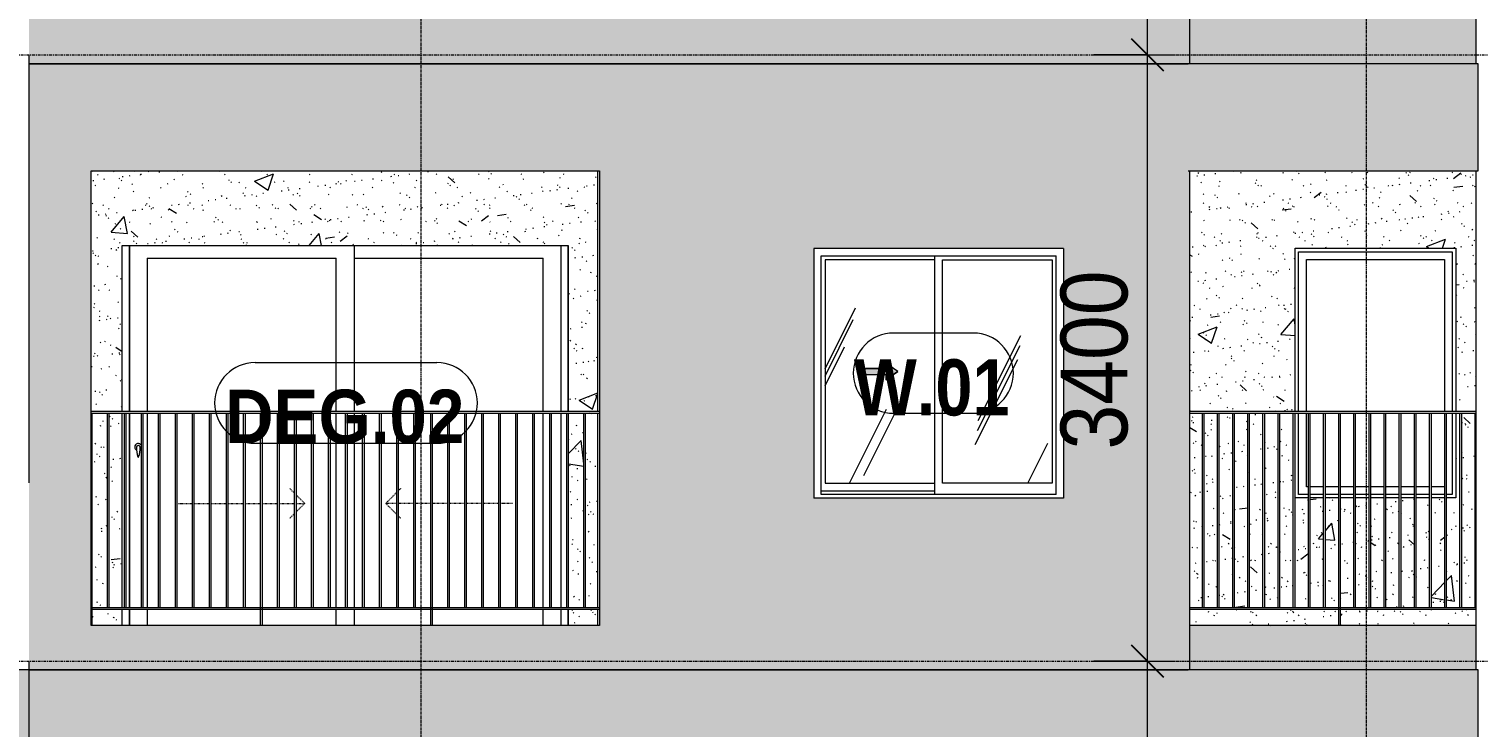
# Model space of a CAD drawing. Header units: millimetres. Extents: x 9199 to 175431, y -4466 to 35300.
# Drawn here: x 37037 to 45162, y 15430 to 19345 of the extents above; entities that cross this region are included whole.
import ezdxf

# ---------------------------------------------------------------- set-up
doc = ezdxf.new("R2010")
doc.units = ezdxf.units.MM
for name, pattern in [('1 NÉT CALL OUT', [6, 3, -3]), ('Centre', [31.75, 6.35, -4.7625, 15.875, -4.7625]), ('Dash', [6, 3, -3]), ('Grid Line', [22.225, 12.7, -3.175, 3.175, -3.175])]:
    doc.linetypes.add(name, pattern=pattern)
for name, color, linetype, lineweight in [('0-1', 7, 'Continuous', 5), ('A-ANNO-DIMS', 211, 'Continuous', 9), ('A-ANNO-DIMS-150', 211, 'Continuous', 9), ('A-DETL-GENF', 92, 'Continuous', 9), ('A-DETL-GENF-1', 92, '1 NÉT CALL OUT', 9), ('A-DOOR', 31, 'Continuous', 9), ('A-DOOR-FRAM', 31, 'Continuous', 9), ('A-DOOR-HDLN', 31, 'Dash', 18), ('A-DOOR-IDEN', 31, 'Continuous', 9), ('A-FLOR-HRAL', 11, 'Continuous', 9), ('A-FLOR-HRAL-1', 253, 'Continuous', 9), ('A-FLOR-LEVL-2', 51, 'Centre', 9), ('A-GLAZ', 151, 'Continuous', 9), ('A-GLAZ-1', 253, 'Continuous', 9), ('A-GLAZ-2', 7, 'Continuous', 9), ('A-GLAZ-3', 7, '1 NÉT CALL OUT', 9), ('A-GLAZ-IDEN', 152, 'Continuous', 9), ('A-WALL', 113, 'Continuous', 9), ('A-WALL-PATT', 111, 'Continuous', 9), ('A-WALL-PATT-1', 9, 'Continuous', 9), ('A-WALL-PATT-2', 111, 'Continuous', 5), ('I-WALL', 2, 'Continuous', 9), ('I-WALL-1', 7, 'Continuous', 9), ('S-GRID-1', 1, 'Grid Line', 9)]:
    doc.layers.add(name, color=color, linetype=linetype, lineweight=lineweight)
doc.styles.add('Arial_B_1', font='arialbd.ttf', dxfattribs={"width": 0.85, "height": 315})
doc.styles.add('Arial_B_2', font='arialbd.ttf', dxfattribs={"width": 0.9, "height": 300})
doc.styles.add('UTM Avo', font='', dxfattribs={"width": 0.9, "height": 375})
doc.styles.get('UTM Avo').set_extended_font_data('UTM Avo')
doc.dimstyles.new('1_Dim_chi_tiet_2_5', dxfattribs={"dimscale": 304.8, "dimtxt": 374.737856, "dimasz": 0.590551, "dimexe": 0.492126, "dimexo": 0.0625, "dimgap": 0.049213, "dimtad": 1, "dimdec": 0, "dimrnd": 5, "dimzin": 0, "dimdsep": 46, "dimtxsty": 'UTM Avo', "dimblk1": 'OBLIQUE', "dimblk2": 'OBLIQUE', "dimsah": 1, "dimcen": 0.09, "dimdle": 0.492126, "dimazin": 0, "dimtfac": 1, "dimtdec": 4, "dimtix": 1, "dimtmove": 0, "dimatfit": 3, "dimfxl": 0.984252, "dimfxlon": 1, "dimtvp": 1, "dimtolj": 1, "dimtzin": 0, "dimarcsym": 2})
pattern_1 = [(50, (51388.9, 1200), (1093.104, -95.634), [114.3, -1257.3]), (355, (51388.9, 1200), (-211.46, 1146.34), [91.44, -1005.84]), (100.451, (51480, 1192), (881.656, 1050.7), [97.14, -1068.54]), (46.184, (51389, 1504.8), (1626.475, -252.26), [171.45, -1885.95]), (96.636, (51524.5, 1483.8), (1424.42, 1484.57), [145.71, -1602.81]), (351.184, (51389, 1504.8), (1424.43, 1484.55), [137.16, -1508.76]), (21, (51541.3, 1428.6), (909.686, -613.59), [114.3, -1257.3]), (326, (51541.3, 1428.6), (370.81, 1105.13), [91.44, -1005.84]), (71.451, (51617.1, 1377.5), (1280.503, 491.53), [97.14, -1068.54]), (37.5, (51388.93, 1200), (18.531, 507.33), [50.292, -943.356, 50.292, -970.788, -1009.65]), (37.5, (51388.93, 1200), (18.531, 507.33), [-2014.728, 50.292, -959.358]), (7.5, (51388.93, 1200), (400.918, 601.084), [50.292, -531.876, 50.292, -920.496, -384.81]), (7.5, (51388.93, 1200), (400.918, 601.084), [-1552.956, 50.292, -334.518]), (327.5, (51049.1, 1200), (813.545, -34.374), [50.292, -330.708, 50.292, -1138.428, -1577.34]), (327.5, (51049.1, 1200), (813.545, -34.374), [-1569.72, 50.292, -1527.048]), (317.5, (50896.7, 1200), (888.775, 152.56), [50.292, -445.008, 50.292, -739.14, -1120.14]), (317.5, (50896.7, 1200), (888.775, 152.56), [-1284.73, 50.29, -1069.85])]
pattern_2 = [(37.5, (51388.93, 1200), (-4.79953, 146.8239), [5.029, -110.795, 5.029, -124.511, -123.825]), (37.5, (51388.93, 1200), (-4.79953, 146.8239), [-245.364, 5.029, -118.796]), (7.5, (51388.93, 1200), (134.8574, 215.0472), [5.029, -57.455, 5.029, -99.365, -40.005]), (7.5, (51388.93, 1200), (134.8574, 215.0472), [-166.878, 5.029, -34.976]), (327.5, (51295.21, 1200), (237.29776, 0.4316), [5.029, -33.071, 5.029, -132.131, -179.07]), (327.5, (51295.21, 1200), (237.29776, 0.4316), [-175.26, 5.029, -174.041]), (317.5, (51295.2, 1200), (229.067, 66.8792), [5.029, -14.021, 5.029, -84.887, -102.87]), (317.5, (51295.2, 1200), (229.067, 66.8792), [-108.966, 5.029, -97.841])]
pattern_3 = [(63.435, (53179.2, 1304.34), (-0.001, 1524), [532.46, -2875.3]), (63.435, (51655.2, 1304.34), (-0.001, 1524), [532.46, -2875.3]), (63.435, (53908.74, 1598.8), (-0.001, 1524), [532.46, -2875.3]), (63.435, (52384.74, 1598.8), (-0.001, 1524), [532.46, -2875.3]), (63.435, (53798.3, 1494.84), (-0.001, 1524), [532.46, -2875.3]), (63.435, (52274.3, 1494.84), (-0.001, 1524), [532.46, -2875.3]), (63.435, (53685.8, 2090.1), (-0.001, 1524), [258.8, -3148.965]), (63.435, (52161.8, 2090.1), (-0.001, 1524), [258.8, -3148.97]), (63.435, (53612.15, 1997.95), (-0.001, 1524), [532.46, -2875.3]), (63.435, (52088.15, 1997.95), (-0.001, 1524), [532.46, -2875.3]), (63.435, (53625.14, 2064.1), (-0.001, 1524), [532.46, -2875.3]), (63.435, (52101.14, 2064.1), (-0.001, 1524), [532.46, -2875.3]), (63.435, (53010.3, 1773.94), (-0.001, 1524), [532.46, -2875.3]), (63.435, (51486.3, 1773.94), (-0.001, 1524), [532.46, -2875.3]), (63.435, (53023.3, 1851.9), (-0.001, 1524), [532.46, -2875.3]), (63.435, (51499.3, 1851.9), (-0.001, 1524), [532.46, -2875.3]), (63.435, (53026.8, 1908.1), (-0.001, 1524), [532.46, -2875.3]), (63.435, (51502.8, 1908.1), (-0.001, 1524), [532.46, -2875.3])]

# ---------------------------------------------------------------- blocks, each defined once
blk = doc.blocks.new('M_Fixed - 900 x 1400-901191-TKCS_MẶT ĐỨNG HƯỚNG ĐÔNG')
at = {"layer": 'A-GLAZ-2'}
for p, q in [((52355.9, 7896), (53217.9, 7896)), ((52355.9, 7000), (52355.9, 7896)), ((53217.9, 7896), (53217.9, 7000)), ((52399.9, 7852), (53173.9, 7852)), ((52399.9, 7000), (52399.9, 7852)), ((53173.9, 7852), (53173.9, 7000)), ((52355.9, 6534), (52355.9, 6990)), ((52399.9, 6578), (52399.9, 6990)), ((53173.9, 6990), (53173.9, 6578)), ((53217.9, 6990), (53217.9, 6534)), ((52411, 6534), (52355.9, 6534)), ((52411, 6578), (52399.9, 6578)), ((52496, 6578), (52421, 6578)), ((52496, 6534), (52421, 6534)), ((52580.9, 6578), (52506, 6578)), ((52580.9, 6534), (52506, 6534)), ((52665.8, 6578), (52590.9, 6578)), ((52665.8, 6534), (52590.9, 6534)), ((52750.8, 6578), (52675.8, 6578)), ((52750.8, 6534), (52675.8, 6534)), ((52835.7, 6578), (52760.8, 6578)), ((52835.7, 6534), (52760.8, 6534)), ((52920.7, 6578), (52845.7, 6578)), ((52920.7, 6534), (52845.7, 6534)), ((53005.6, 6578), (52930.7, 6578)), ((53005.6, 6534), (52930.7, 6534)), ((53090.5, 6578), (53015.6, 6578)), ((53090.5, 6534), (53015.6, 6534)), ((53173.9, 6578), (53100.5, 6578)), ((53175.5, 6534), (53100.5, 6534)), ((53217.9, 6534), (53185.5, 6534))]:
    blk.add_line(p, q, dxfattribs=at)
blk = doc.blocks.new('Railing - 10mm-901206-TKCS_MẶT ĐỨNG HƯỚNG ĐÔNG')
at = {"layer": 'A-FLOR-HRAL-1'}
for p, q in [((51816.4, 5900), (51816.4, 6990)), ((51826.4, 5900), (51826.4, 6990))]:
    blk.add_line(p, q, dxfattribs=at)
blk = doc.blocks.new('Railing - 50 x 10mm-901224-TKCS_MẶT ĐỨNG HƯỚNG ĐÔNG')
at = {"layer": 'A-FLOR-HRAL-1'}
for p, q in [((52580.9, 6990), (52590.9, 6990)), ((52580.9, 5800), (52580.9, 6990)), ((52590.9, 5800), (52590.9, 6990))]:
    blk.add_line(p, q, dxfattribs=at)
blk = doc.blocks.new('Railing - 10mm-V14-TKCS_MẶT ĐỨNG HƯỚNG ĐÔNG')
at = {"layer": 'A-FLOR-HRAL-1'}
blk.add_line((45145.352937, 5900), (45145.352937, 6990), dxfattribs=at)
blk = doc.blocks.new('Railing - Railing-V30-TKCS_MẶT ĐỨNG HƯỚNG ĐÔNG')
at = {"layer": 'A-FLOR-HRAL-1'}
for p, q in [((43546.9, 12700), (45151.9, 12700)), ((45151.9, 12690), (43546.9, 12690))]:
    blk.add_line(p, q, dxfattribs=at)
for name, p in [('Railing - 10mm-901206-TKCS_MẶT ĐỨNG HƯỚNG ĐÔNG', (-8200, 6800)), ('Railing - 10mm-901206-TKCS_MẶT ĐỨNG HƯỚNG ĐÔNG', (-8115.1, 6800)), ('Railing - 10mm-901206-TKCS_MẶT ĐỨNG HƯỚNG ĐÔNG', (-8030.1, 6800)), ('Railing - 10mm-901206-TKCS_MẶT ĐỨNG HƯỚNG ĐÔNG', (-7945.2, 6800)), ('Railing - 10mm-901206-TKCS_MẶT ĐỨNG HƯỚNG ĐÔNG', (-7860.2, 6800)), ('Railing - 10mm-901206-TKCS_MẶT ĐỨNG HƯỚNG ĐÔNG', (-7775.3, 6800)), ('Railing - 10mm-901206-TKCS_MẶT ĐỨNG HƯỚNG ĐÔNG', (-7690.4, 6800)), ('Railing - 10mm-901206-TKCS_MẶT ĐỨNG HƯỚNG ĐÔNG', (-7605.4, 6800)), ('Railing - 10mm-901206-TKCS_MẶT ĐỨNG HƯỚNG ĐÔNG', (-7520.5, 6800)), ('Railing - 50 x 10mm-901224-TKCS_MẶT ĐỨNG HƯỚNG ĐÔNG', (-8200, 6800)), ('Railing - 10mm-901206-TKCS_MẶT ĐỨNG HƯỚNG ĐÔNG', (-7350.6, 6800)), ('Railing - 10mm-901206-TKCS_MẶT ĐỨNG HƯỚNG ĐÔNG', (-7265.7, 6800)), ('Railing - 10mm-901206-TKCS_MẶT ĐỨNG HƯỚNG ĐÔNG', (-7180.7, 6800)), ('Railing - 10mm-901206-TKCS_MẶT ĐỨNG HƯỚNG ĐÔNG', (-7095.8, 6800)), ('Railing - 10mm-901206-TKCS_MẶT ĐỨNG HƯỚNG ĐÔNG', (-7010.8, 6800)), ('Railing - 10mm-901206-TKCS_MẶT ĐỨNG HƯỚNG ĐÔNG', (-6925.9, 6800)), ('Railing - 10mm-901206-TKCS_MẶT ĐỨNG HƯỚNG ĐÔNG', (-6841, 6800)), ('Railing - 10mm-901206-TKCS_MẶT ĐỨNG HƯỚNG ĐÔNG', (-6756, 6800)), ('Railing - 10mm-V14-TKCS_MẶT ĐỨNG HƯỚNG ĐÔNG', (0, 6800))]:
    blk.add_blockref(name, p)
blk = doc.blocks.new('Top Rail Type - Top Rail_Internal_-884533-TKCS_MẶT ĐỨNG HƯỚNG ĐÔNG')
at = {"layer": 'A-FLOR-HRAL-1'}
for p, q in [((45151.9, 7000), (43546.9, 7000)), ((43546.9, 6990), (45151.9, 6990))]:
    blk.add_line(p, q, dxfattribs=at)
blk = doc.blocks.new('NCV_TKTC_TANG 5_rvt-1-TKCS_MẶT ĐỨNG HƯỚNG ĐÔNG')
at = {"layer": 'A-WALL-PATT-1'}
h = blk.add_hatch(dxfattribs=at)
h.set_pattern_fill('FP_2', color=256, style=0, pattern_type=2)
h.set_pattern_definition(pattern_1)
h.paths.add_polyline_path([(37391.9, 16000), (37560.7, 16000), (37560.7, 16090), (37391.9, 16090)])
h.paths.add_polyline_path([(40216, 16000), (40226.9, 16000), (40226.9, 16090), (40060.7, 16090), (40060.7, 16000)])
h.paths.add_polyline_path([(40226.9, 16100), (40226.9, 17190), (40158.3, 17190), (40158.3, 16100), (40208.7, 16100)])
h.paths.add_polyline_path([(37560.7, 16100), (37560.7, 17190), (37487.3, 17190), (37487.3, 16100)])
h.paths.add_polyline_path([(40148.3, 16100), (40148.3, 17190), (40062.9, 17190), (40062.9, 16100)])
h.paths.add_polyline_path([(37391.9, 16100), (37477.3, 16100), (37477.3, 17190), (37391.9, 17190), (37391.9, 16803.4)])
h.paths.add_polyline_path([(40128.5, 17200), (40226.9, 17200), (40226.9, 18550), (37386.9, 18550), (37386.9, 17200), (37560.7, 17200), (37560.7, 18130), (40060.7, 18130), (40060.7, 17200)])
h = blk.add_hatch(dxfattribs=at)
h.set_pattern_fill('FP_3', color=256, style=0, pattern_type=2)
h.set_pattern_definition(pattern_2)
h.paths.add_polyline_path([(37391.9, 16000), (37560.7, 16000), (37560.7, 16090), (37391.9, 16090)])
h.paths.add_polyline_path([(40216, 16000), (40226.9, 16000), (40226.9, 16090), (40060.7, 16090), (40060.7, 16000)])
h.paths.add_polyline_path([(40226.9, 16100), (40226.9, 17190), (40158.3, 17190), (40158.3, 16100), (40208.7, 16100)])
h.paths.add_polyline_path([(37560.7, 16100), (37560.7, 17190), (37487.3, 17190), (37487.3, 16100)])
h.paths.add_polyline_path([(40148.3, 16100), (40148.3, 17190), (40062.9, 17190), (40062.9, 16100)])
h.paths.add_polyline_path([(37391.9, 16100), (37477.3, 16100), (37477.3, 17190), (37391.9, 17190), (37391.9, 16803.4)])
h.paths.add_polyline_path([(40128.5, 17200), (40226.9, 17200), (40226.9, 18550), (37386.9, 18550), (37386.9, 17200), (37560.7, 17200), (37560.7, 18130), (40060.7, 18130), (40060.7, 17200)])
h = blk.add_hatch(dxfattribs=at)
h.set_pattern_fill('FP_2', color=256, style=0, pattern_type=2)
h.set_pattern_definition(pattern_1)
h.paths.add_polyline_path([(44780.7, 16000), (45151.9, 16000), (45151.9, 16090), (44390.9, 16090), (44390.9, 16000)])
h.paths.add_polyline_path([(43546.9, 16000), (44380.9, 16000), (44380.9, 16090), (43546.9, 16090)])
h.paths.add_polyline_path([(43956.2, 16100), (43956.2, 17190), (43881.3, 17190), (43881.3, 16100)])
h.paths.add_polyline_path([(43966.2, 16100), (44041.1, 16100), (44041.1, 17190), (43966.2, 17190), (43966.2, 16464.7)])
h.paths.add_polyline_path([(44051.1, 16100), (44126.1, 16100), (44126.1, 17190), (44051.1, 17190), (44051.1, 16589.2)])
h.paths.add_polyline_path([(44136.1, 16100), (44211, 16100), (44211, 16715), (44136.9, 16715), (44136.1, 16713.7)])
h.paths.add_polyline_path([(44221, 16100), (44296, 16100), (44296, 16715), (44221, 16715), (44221, 16643.4)])
h.paths.add_polyline_path([(44380.9, 16100), (44380.9, 16715), (44306, 16715), (44306, 16100)])
h.paths.add_polyline_path([(44390.9, 16100), (44465.8, 16100), (44465.8, 16715), (44390.9, 16715), (44390.9, 16498.6)])
h.paths.add_polyline_path([(44475.8, 16100), (44550.8, 16100), (44550.8, 16715), (44475.8, 16715), (44475.8, 16426.2)])
h.paths.add_polyline_path([(44560.8, 16100), (44635.7, 16100), (44635.7, 16715), (44560.8, 16715), (44560.8, 16353.8)])
h.paths.add_polyline_path([(44645.7, 16100), (44720.7, 16100), (44720.7, 16715), (44645.7, 16715), (44645.7, 16281.4)])
h.paths.add_polyline_path([(44730.7, 16100), (44805.6, 16100), (44805.6, 16715), (44730.7, 16715), (44730.7, 16209)])
h.paths.add_polyline_path([(43871.3, 16100), (43871.3, 17190), (43796.3, 17190), (43796.3, 16100)])
h.paths.add_polyline_path([(44815.6, 16100), (44890.5, 16100), (44890.5, 16715), (44815.6, 16715), (44815.6, 16136.6)])
h.paths.add_polyline_path([(43786.3, 16100), (43786.3, 17190), (43711.4, 17190), (43711.4, 16100), (43722.5, 16100)])
h.paths.add_polyline_path([(44900.5, 16100), (44975.5, 16100), (44975.5, 16715), (44900.5, 16715), (44900.5, 16262.4)])
h.paths.add_polyline_path([(44985.5, 16100), (45060.4, 16100), (45060.4, 17190), (45036.9, 17190), (45036.9, 16715), (44985.5, 16715), (44985.5, 16262.4)])
h.paths.add_polyline_path([(45070.4, 16100), (45145.4, 16100), (45145.4, 17190), (45070.4, 17190), (45070.4, 16262.4)])
h.paths.add_polyline_path([(43701.4, 16100), (43701.4, 17190), (43626.4, 17190), (43626.4, 16100)])
h.paths.add_polyline_path([(43616.4, 16100), (43616.4, 17190), (43546.9, 17190), (43546.9, 16100), (43612.1, 16100)])
h.paths.add_polyline_path([(45151.9, 17200), (45151.9, 18550), (43546.9, 18550), (43546.9, 17200), (44136.9, 17200), (44136.9, 18115), (45036.9, 18115), (45036.9, 17200), (45087.4, 17200)])
h = blk.add_hatch(dxfattribs=at)
h.set_pattern_fill('FP_3', color=256, style=0, pattern_type=2)
h.set_pattern_definition(pattern_2)
h.paths.add_polyline_path([(44780.7, 16000), (45151.9, 16000), (45151.9, 16090), (44390.9, 16090), (44390.9, 16000)])
h.paths.add_polyline_path([(43546.9, 16000), (44380.9, 16000), (44380.9, 16090), (43546.9, 16090)])
h.paths.add_polyline_path([(43956.2, 16100), (43956.2, 17190), (43881.3, 17190), (43881.3, 16100)])
h.paths.add_polyline_path([(43966.2, 16100), (44041.1, 16100), (44041.1, 17190), (43966.2, 17190), (43966.2, 16464.7)])
h.paths.add_polyline_path([(44051.1, 16100), (44126.1, 16100), (44126.1, 17190), (44051.1, 17190), (44051.1, 16589.2)])
h.paths.add_polyline_path([(44136.1, 16100), (44211, 16100), (44211, 16715), (44136.9, 16715), (44136.1, 16713.7)])
h.paths.add_polyline_path([(44221, 16100), (44296, 16100), (44296, 16715), (44221, 16715), (44221, 16643.4)])
h.paths.add_polyline_path([(44380.9, 16100), (44380.9, 16715), (44306, 16715), (44306, 16100)])
h.paths.add_polyline_path([(44390.9, 16100), (44465.8, 16100), (44465.8, 16715), (44390.9, 16715), (44390.9, 16498.6)])
h.paths.add_polyline_path([(44475.8, 16100), (44550.8, 16100), (44550.8, 16715), (44475.8, 16715), (44475.8, 16426.2)])
h.paths.add_polyline_path([(44560.8, 16100), (44635.7, 16100), (44635.7, 16715), (44560.8, 16715), (44560.8, 16353.8)])
h.paths.add_polyline_path([(44645.7, 16100), (44720.7, 16100), (44720.7, 16715), (44645.7, 16715), (44645.7, 16281.4)])
h.paths.add_polyline_path([(44730.7, 16100), (44805.6, 16100), (44805.6, 16715), (44730.7, 16715), (44730.7, 16209)])
h.paths.add_polyline_path([(43871.3, 16100), (43871.3, 17190), (43796.3, 17190), (43796.3, 16100)])
h.paths.add_polyline_path([(44815.6, 16100), (44890.5, 16100), (44890.5, 16715), (44815.6, 16715), (44815.6, 16136.6)])
h.paths.add_polyline_path([(43786.3, 16100), (43786.3, 17190), (43711.4, 17190), (43711.4, 16100), (43722.5, 16100)])
h.paths.add_polyline_path([(44900.5, 16100), (44975.5, 16100), (44975.5, 16715), (44900.5, 16715), (44900.5, 16262.4)])
h.paths.add_polyline_path([(44985.5, 16100), (45060.4, 16100), (45060.4, 17190), (45036.9, 17190), (45036.9, 16715), (44985.5, 16715), (44985.5, 16262.4)])
h.paths.add_polyline_path([(45070.4, 16100), (45145.4, 16100), (45145.4, 17190), (45070.4, 17190), (45070.4, 16262.4)])
h.paths.add_polyline_path([(43701.4, 16100), (43701.4, 17190), (43626.4, 17190), (43626.4, 16100)])
h.paths.add_polyline_path([(43616.4, 16100), (43616.4, 17190), (43546.9, 17190), (43546.9, 16100), (43612.1, 16100)])
h.paths.add_polyline_path([(45151.9, 17200), (45151.9, 18550), (43546.9, 18550), (43546.9, 17200), (44136.9, 17200), (44136.9, 18115), (45036.9, 18115), (45036.9, 17200), (45087.4, 17200)])
at = {"layer": 'I-WALL-1'}
for p, q in [((40226.9, 17200), (40226.9, 18550)), ((37560.7, 17200), (37560.7, 18130)), ((37560.7, 18130), (40060.7, 18130)), ((40060.7, 18130), (40060.7, 17200)), ((44136.9, 17200), (44136.9, 18115)), ((44136.9, 18115), (45036.9, 18115)), ((45036.9, 18115), (45036.9, 17200)), ((37560.7, 16100), (37560.7, 17190)), ((40226.9, 16100), (40226.9, 17190)), ((44136.9, 16715), (44136.9, 17190)), ((45036.9, 17190), (45036.9, 16715)), ((44211, 16715), (44136.9, 16715)), ((44296, 16715), (44221, 16715)), ((44380.9, 16715), (44306, 16715)), ((44465.8, 16715), (44390.9, 16715)), ((44550.8, 16715), (44475.8, 16715)), ((44635.7, 16715), (44560.8, 16715)), ((44720.7, 16715), (44645.7, 16715)), ((44805.6, 16715), (44730.7, 16715)), ((44890.5, 16715), (44815.6, 16715)), ((44975.5, 16715), (44900.5, 16715)), ((45036.9, 16715), (44985.5, 16715)), ((37560.7, 16000), (37560.7, 16090)), ((40060.7, 16090), (40060.7, 16000)), ((40226.9, 16000), (40226.9, 16090))]:
    blk.add_line(p, q, dxfattribs=at)
at = {"layer": 'A-FLOR-HRAL-1'}
for name, p in [('Top Rail Type - Top Rail_Internal_-884533-TKCS_MẶT ĐỨNG HƯỚNG ĐÔNG', (0, 10200)), ('Railing - Railing-V30-TKCS_MẶT ĐỨNG HƯỚNG ĐÔNG', (0, 3400))]:
    blk.add_blockref(name, p, dxfattribs=at)
at = {"layer": 'A-GLAZ-1'}
blk.add_blockref('M_Fixed - 900 x 1400-901191-TKCS_MẶT ĐỨNG HƯỚNG ĐÔNG', (-8200, 10200), dxfattribs=at)
blk = doc.blocks.new('1_FAMILY RVT - W01-WxH 1400x1400xmm-V72-TKCS_MẶT ĐỨNG HƯỚNG ĐÔNG')
at = {"layer": 'A-DETL-GENF-1'}
blk.add_hatch(color=256, dxfattribs=at).paths.add_polyline_path([(41841.9, 17376.5), (41909.6, 17423.9), (41841.9, 17471.4), (41841.9, 17440.9), (41706.4, 17440.9), (41706.4, 17407), (41841.9, 17407)])
at = {"layer": 'A-GLAZ'}
h = blk.add_hatch(dxfattribs=at)
h.set_pattern_fill('FP_1', color=256, style=0, pattern_type=2)
h.set_pattern_definition(pattern_3)
h.paths.add_polyline_path([(42115.1, 16797), (42115.1, 18050.9), (41500.9, 18050.9), (41500.9, 16797)])
h.paths.add_polyline_path([(41841.9, 17376.5), (41841.9, 17407), (41706.4, 17407), (41706.4, 17440.9), (41841.9, 17440.9), (41841.9, 17471.4), (41909.6, 17423.9), (41885.4, 17407)])
h = blk.add_hatch(dxfattribs=at)
h.set_pattern_fill('FP_1', color=256, style=0, pattern_type=2)
h.set_pattern_definition(pattern_3)
h.paths.add_polyline_path([(42159.6, 16797), (42773.9, 16797), (42773.9, 18050.9), (42159.6, 18050.9), (42159.6, 16803.4)])
at = {"layer": 'A-DETL-GENF'}
for p, q in [((41841.9, 17471.4), (41841.9, 17440.9)), ((41909.6, 17423.9), (41841.9, 17471.4)), ((41909.6, 17423.9), (41841.9, 17471.4)), ((41841.9, 17471.4), (41841.9, 17440.9)), ((41706.4, 17440.9), (41706.4, 17407)), ((41706.4, 17440.9), (41841.9, 17440.9)), ((41841.9, 17440.9), (41706.4, 17440.9)), ((41706.4, 17440.9), (41706.4, 17407)), ((41706.4, 17407), (41841.9, 17407)), ((41706.4, 17407), (41841.9, 17407)), ((41909.6, 17423.9), (41841.9, 17376.5)), ((41841.9, 17376.5), (41909.6, 17423.9)), ((41841.9, 17407), (41841.9, 17376.5)), ((41841.9, 17407), (41841.9, 17376.5))]:
    blk.add_line(p, q, dxfattribs=at)
at = {"layer": 'A-GLAZ'}
for p, q in [((42837.4, 18114.4), (41437.4, 18114.4)), ((41437.4, 18114.4), (41437.4, 16714.4)), ((41478.3, 18073.5), (42796.4, 18073.5)), ((41478.3, 16733.5), (41478.3, 18073.5)), ((41500.9, 18050.9), (41500.9, 16797)), ((42115.1, 18050.9), (41500.9, 18050.9)), ((42115.1, 18073.5), (42115.1, 16733.5)), ((42159.6, 16797), (42159.6, 18050.9)), ((42159.6, 18050.9), (42773.9, 18050.9)), ((42773.9, 18050.9), (42773.9, 16797)), ((42796.4, 16733.5), (42796.4, 18073.5)), ((42837.4, 18114.4), (42837.4, 16714.4)), ((42115.1, 16752.5), (41478.3, 16752.5)), ((42115.1, 16752.5), (41478.3, 16752.5)), ((41500.9, 16797), (42115.1, 16797)), ((42773.9, 16797), (42159.6, 16797)), ((42837.4, 16714.4), (41437.4, 16714.4)), ((42796.4, 16733.5), (41478.3, 16733.5))]:
    blk.add_line(p, q, dxfattribs=at)
blk = doc.blocks.new('Railing - 10mm-1251313-TKCS_MẶT ĐỨNG HƯỚNG ĐÔNG')
at = {"layer": 'A-FLOR-HRAL'}
for p, q in [((70204.4, 2500), (70204.4, 3590)), ((70214.4, 2500), (70214.4, 3590))]:
    blk.add_line(p, q, dxfattribs=at)
blk = doc.blocks.new('Railing - 50 x 10mm-V52-TKCS_MẶT ĐỨNG HƯỚNG ĐÔNG')
at = {"layer": 'A-FLOR-HRAL'}
for p, q in [((71081.4, 6990), (71091.4, 6990)), ((71081.4, 5800), (71081.4, 6990)), ((71091.4, 5800), (71091.4, 6990))]:
    blk.add_line(p, q, dxfattribs=at)
blk = doc.blocks.new('Railing - 50 x 10mm-V53-TKCS_MẶT ĐỨNG HƯỚNG ĐÔNG')
at = {"layer": 'A-FLOR-HRAL'}
for p in [(70111.9, 6990), (70116.9, 5800)]:
    blk.add_line(p, (70116.9, 6990), dxfattribs=at)
blk = doc.blocks.new('Railing - Railing-3262922-TKCS_MẶT ĐỨNG HƯỚNG ĐÔNG')
at = {"layer": 'A-FLOR-HRAL'}
for p, q in [((37386.9, 16100), (40236.5, 16100)), ((40236.5, 16090), (37386.9, 16090))]:
    blk.add_line(p, q, dxfattribs=at)
for name, p in [('Railing - 50 x 10mm-V53-TKCS_MẶT ĐỨNG HƯỚNG ĐÔNG', (-32725, 10200)), ('Railing - 10mm-1251313-TKCS_MẶT ĐỨNG HƯỚNG ĐÔNG', (-32727.1, 13600)), ('Railing - 10mm-1251313-TKCS_MẶT ĐỨNG HƯỚNG ĐÔNG', (-32631.7, 13600)), ('Railing - 10mm-1251313-TKCS_MẶT ĐỨNG HƯỚNG ĐÔNG', (-32536.3, 13600)), ('Railing - 10mm-1251313-TKCS_MẶT ĐỨNG HƯỚNG ĐÔNG', (-32440.9, 13600)), ('Railing - 10mm-1251313-TKCS_MẶT ĐỨNG HƯỚNG ĐÔNG', (-32345.5, 13600)), ('Railing - 10mm-1251313-TKCS_MẶT ĐỨNG HƯỚNG ĐÔNG', (-32250.1, 13600)), ('Railing - 10mm-1251313-TKCS_MẶT ĐỨNG HƯỚNG ĐÔNG', (-32154.7, 13600)), ('Railing - 10mm-1251313-TKCS_MẶT ĐỨNG HƯỚNG ĐÔNG', (-32059.3, 13600)), ('Railing - 10mm-1251313-TKCS_MẶT ĐỨNG HƯỚNG ĐÔNG', (-31963.9, 13600)), ('Railing - 50 x 10mm-V52-TKCS_MẶT ĐỨNG HƯỚNG ĐÔNG', (-32745.6, 10200)), ('Railing - 10mm-1251313-TKCS_MẶT ĐỨNG HƯỚNG ĐÔNG', (-31773.2, 13600)), ('Railing - 10mm-1251313-TKCS_MẶT ĐỨNG HƯỚNG ĐÔNG', (-31677.8, 13600)), ('Railing - 10mm-1251313-TKCS_MẶT ĐỨNG HƯỚNG ĐÔNG', (-31582.4, 13600)), ('Railing - 10mm-1251313-TKCS_MẶT ĐỨNG HƯỚNG ĐÔNG', (-31487, 13600)), ('Railing - 10mm-1251313-TKCS_MẶT ĐỨNG HƯỚNG ĐÔNG', (-31391.6, 13600)), ('Railing - 10mm-1251313-TKCS_MẶT ĐỨNG HƯỚNG ĐÔNG', (-31296.2, 13600)), ('Railing - 10mm-1251313-TKCS_MẶT ĐỨNG HƯỚNG ĐÔNG', (-31200.8, 13600)), ('Railing - 10mm-1251313-TKCS_MẶT ĐỨNG HƯỚNG ĐÔNG', (-31105.4, 13600)), ('Railing - 10mm-1251313-TKCS_MẶT ĐỨNG HƯỚNG ĐÔNG', (-31010, 13600)), ('Railing - 50 x 10mm-V52-TKCS_MẶT ĐỨNG HƯỚNG ĐÔNG', (-31791.6, 10200)), ('Railing - 10mm-1251313-TKCS_MẶT ĐỨNG HƯỚNG ĐÔNG', (-30819.2, 13600)), ('Railing - 10mm-1251313-TKCS_MẶT ĐỨNG HƯỚNG ĐÔNG', (-30723.9, 13600)), ('Railing - 10mm-1251313-TKCS_MẶT ĐỨNG HƯỚNG ĐÔNG', (-30628.5, 13600)), ('Railing - 10mm-1251313-TKCS_MẶT ĐỨNG HƯỚNG ĐÔNG', (-30533.1, 13600)), ('Railing - 10mm-1251313-TKCS_MẶT ĐỨNG HƯỚNG ĐÔNG', (-30437.7, 13600)), ('Railing - 10mm-1251313-TKCS_MẶT ĐỨNG HƯỚNG ĐÔNG', (-30342.3, 13600)), ('Railing - 10mm-1251313-TKCS_MẶT ĐỨNG HƯỚNG ĐÔNG', (-30246.9, 13600)), ('Railing - 10mm-1251313-TKCS_MẶT ĐỨNG HƯỚNG ĐÔNG', (-30151.5, 13600)), ('Railing - 10mm-1251313-TKCS_MẶT ĐỨNG HƯỚNG ĐÔNG', (-30056.1, 13600))]:
    blk.add_blockref(name, p)
blk = doc.blocks.new('Top Rail Type - Top Rail_Internal_-3262925-TKCS_MẶT ĐỨNG HƯỚNG ĐÔNG')
at = {"layer": 'A-FLOR-HRAL'}
for p, q in [((40236.5, 17200), (37386.9, 17200)), ((37386.9, 17190), (40236.5, 17190))]:
    blk.add_line(p, q, dxfattribs=at)
blk = doc.blocks.new('DEG_02-DEG_03 - DEG_02-2500x2400mm-CỬA ĐI 02 CÁNH TRƯỢT-V64-TKCS_MẶT ĐỨNG HƯỚNG ĐÔNG')
at = {"layer": 'A-DOOR'}
for p, q in [((37600.3, 7000), (37600.3, 7930)), ((38860.3, 7930), (38860.3, 7000)), ((37700.3, 7860), (38760.3, 7860)), ((37700.3, 7860), (37700.3, 7000)), ((38760.3, 7000), (38760.3, 7860)), ((38860.3, 7860), (39920.3, 7860)), ((39920.3, 7000), (39920.3, 7860)), ((37600.3, 5900), (37600.3, 6990)), ((37700.3, 6990), (37700.3, 5900)), ((38760.3, 5900), (38760.3, 6990)), ((38860.3, 6990), (38860.3, 5900)), ((39920.3, 5900), (39920.3, 6990)), ((37600.3, 5800), (37600.3, 5890)), ((37700.3, 5890), (37700.3, 5800)), ((38760.3, 5800), (38760.3, 5890)), ((38860.3, 5890), (38860.3, 5800)), ((39920.3, 5800), (39920.3, 5890))]:
    blk.add_line(p, q, dxfattribs=at)
at = {"layer": 'A-DOOR', "flags": 128}
blk.add_lwpolyline([(37651.8, 6808.7), (37651.8, 6808.7), (37651.8, 6808.7), (37651.8, 6808.7), (37651.8, 6808.7), (37651.8, 6808.7), (37651.8, 6808.7), (37651.7, 6808.7), (37651.7, 6808.7), (37651.7, 6808.7), (37651.7, 6808.7), (37651.6, 6808.7), (37651.6, 6808.7), (37651.6, 6808.7), (37651.5, 6808.7), (37651.5, 6808.7), (37651.5, 6808.7), (37651.4, 6808.7), (37651.4, 6808.7), (37651.4, 6808.7), (37651.3, 6808.7), (37651.3, 6808.7), (37651.2, 6808.7), (37651.2, 6808.7), (37651.1, 6808.7), (37651.1, 6808.7), (37651, 6808.7), (37651, 6808.7), (37650.9, 6808.7), (37650.9, 6808.7), (37650.8, 6808.7), (37650.7, 6808.7), (37650.7, 6808.7), (37650.6, 6808.7), (37650.6, 6808.7), (37650.5, 6808.7), (37650.4, 6808.7), (37650.4, 6808.7), (37650.3, 6808.7), (37650.3, 6808.7), (37650.2, 6808.7), (37650.1, 6808.7), (37650.1, 6808.7), (37650, 6808.7), (37650, 6808.7), (37649.9, 6808.7), (37649.9, 6808.7), (37649.8, 6808.7), (37649.7, 6808.7), (37649.7, 6808.7), (37649.6, 6808.7), (37649.6, 6808.7), (37649.5, 6808.7), (37649.5, 6808.7), (37649.4, 6808.7), (37649.4, 6808.7), (37649.3, 6808.7), (37649.3, 6808.7), (37649.2, 6808.7), (37649.2, 6808.7), (37649.2, 6808.7), (37649.1, 6808.7), (37649.1, 6808.7), (37649.1, 6808.7), (37649, 6808.7), (37649, 6808.7), (37649, 6808.7), (37648.9, 6808.7), (37648.9, 6808.7), (37648.9, 6808.7), (37648.9, 6808.7), (37648.9, 6808.7), (37648.8, 6808.7), (37648.8, 6808.7), (37648.8, 6808.7), (37648.8, 6808.7), (37648.8, 6808.7)], dxfattribs=at)
at = {"layer": 'A-DOOR'}
for centre, radius, start, end in [((37650.3, 6800), 20, 30, 180), ((37650.3, 6800), 20, 180, 240), ((37648.8, 6799.2), 9.45, 90, 180), ((37804.1, 6799.2), 164.8, 180, 199.13397), ((37650.7, 6746), 2.34, 199.13397, 261.03098), ((37649.9, 6746), 2.34, 278.96902, 340.86603), ((37651.8, 6799.2), 9.45, 0, 90), ((37496.5, 6799.2), 164.8, 340.86603, 0), ((37650.3, 6800), 20, 300, 330)]:
    blk.add_arc(centre, radius, start, end, dxfattribs=at)
at = {"layer": 'A-DOOR-FRAM'}
for p, q in [((37600.3, 7930), (37600.3, 7000)), ((40020.3, 7930), (40020.3, 7000)), ((40060.3, 7000), (40060.3, 7930)), ((37600.3, 6990), (37600.3, 5900)), ((40020.3, 6990), (40020.3, 5900)), ((37600.3, 5890), (37600.3, 5800)), ((40020.3, 5890), (40020.3, 5800)), ((40060.3, 5800), (40060.3, 5890))]:
    blk.add_line(p, q, dxfattribs=at)
at = {"layer": 'A-DOOR-HDLN'}
for p, q in [((38526.6, 6540.7), (38498.2, 6569.1)), ((38583.1, 6484.2), (38536.6, 6530.7)), ((39037.6, 6484.2), (39099, 6545.6)), ((39109, 6555.6), (39122.4, 6569.1)), ((37873.1, 6484.2), (37954.3, 6484.2)), ((37964.3, 6484.2), (38049.7, 6484.2)), ((38059.7, 6484.2), (38145.1, 6484.2)), ((38155.1, 6484.2), (38240.5, 6484.2)), ((38250.5, 6484.2), (38335.8, 6484.2)), ((38345.8, 6484.2), (38431.2, 6484.2)), ((38441.2, 6484.2), (38526.6, 6484.2)), ((38526.6, 6427.8), (38498.2, 6399.4)), ((38583.1, 6484.2), (38536.6, 6437.8)), ((38536.6, 6484.2), (38583.1, 6484.2)), ((39037.6, 6484.2), (39099, 6422.8)), ((39099, 6484.2), (39037.6, 6484.2)), ((39194.4, 6484.2), (39109, 6484.2)), ((39289.7, 6484.2), (39204.4, 6484.2)), ((39385.1, 6484.2), (39299.7, 6484.2)), ((39480.5, 6484.2), (39395.1, 6484.2)), ((39575.9, 6484.2), (39490.5, 6484.2)), ((39671.3, 6484.2), (39585.9, 6484.2)), ((39747.6, 6484.2), (39681.3, 6484.2)), ((39109, 6412.8), (39122.4, 6399.4))]:
    blk.add_line(p, q, dxfattribs=at)
blk = doc.blocks.new('DIMBLOCK52-TKCS_MẶT ĐỨNG HƯỚNG ĐÔNG')
at = {"layer": 'A-ANNO-DIMS-150', "lineweight": 25}
for p, q in [((43308.2, 15800), (43218.2, 15890)), ((43308.2, 15800), (43398.2, 15710)), ((43308.2, 12400), (43218.2, 12490)), ((43308.2, 12400), (43398.2, 12310))]:
    blk.add_line(p, q, dxfattribs=at)
at = {"layer": 'A-ANNO-DIMS-150'}
for p, q in [((43008.2, 15800), (43458.2, 15800)), ((43308.2, 15800), (43008.2, 15800)), ((43308.2, 12400), (43308.2, 15800)), ((43008.2, 12400), (43458.2, 12400)), ((43308.2, 12400), (43008.2, 12400))]:
    blk.add_line(p, q, dxfattribs=at)
at = {"layer": 'A-ANNO-DIMS-150', "color": 0, "insert": (42821.1, 13586.5), "char_height": 375, "width": 1232.471, "attachment_point": 1, "rotation": 90, "line_spacing_factor": 1.110334, "style": 'UTM Avo'}
blk.add_mtext('3400', dxfattribs=at)
blk = doc.blocks.new('_Oblique')
at = {"color": 0, "linetype": 'ByBlock', "lineweight": -2}
blk.add_line((-0.5, -0.5), (0.5, 0.5), dxfattribs=at)
blk = doc.blocks.new('DIMBLOCK53-TKCS_MẶT ĐỨNG HƯỚNG ĐÔNG')
at = {"layer": 'A-ANNO-DIMS-150', "lineweight": 25}
for p, q in [((43308.2, 19200), (43218.2, 19290)), ((43308.2, 19200), (43398.2, 19110)), ((43308.2, 15800), (43218.2, 15890)), ((43308.2, 15800), (43398.2, 15710))]:
    blk.add_line(p, q, dxfattribs=at)
at = {"layer": 'A-ANNO-DIMS-150'}
for p, q in [((43008.2, 19200), (43458.2, 19200)), ((43308.2, 19200), (43008.2, 19200)), ((43308.2, 15800), (43308.2, 19200)), ((43008.2, 15800), (43458.2, 15800)), ((43308.2, 15800), (43008.2, 15800))]:
    blk.add_line(p, q, dxfattribs=at)
at = {"layer": 'A-ANNO-DIMS-150', "color": 0, "insert": (42821.1, 16986.5), "char_height": 375, "width": 1232.471, "attachment_point": 1, "rotation": 90, "line_spacing_factor": 1.110334, "style": 'UTM Avo'}
blk.add_mtext('3400', dxfattribs=at)
blk = doc.blocks.new('DIMBLOCK54-TKCS_MẶT ĐỨNG HƯỚNG ĐÔNG')
at = {"layer": 'A-ANNO-DIMS-150', "lineweight": 25}
for p, q in [((43308.2, 22600), (43218.2, 22690)), ((43308.2, 22600), (43398.2, 22510)), ((43308.2, 19200), (43218.2, 19290)), ((43308.2, 19200), (43398.2, 19110))]:
    blk.add_line(p, q, dxfattribs=at)
at = {"layer": 'A-ANNO-DIMS-150'}
for p, q in [((43008.2, 22600), (43458.2, 22600)), ((43308.2, 22600), (43008.2, 22600)), ((43308.2, 19200), (43308.2, 22600)), ((43008.2, 19200), (43458.2, 19200)), ((43308.2, 19200), (43008.2, 19200))]:
    blk.add_line(p, q, dxfattribs=at)
at = {"layer": 'A-ANNO-DIMS-150', "color": 0, "insert": (42821.1, 20386.5), "char_height": 375, "width": 1232.471, "attachment_point": 1, "rotation": 90, "line_spacing_factor": 1.110334, "style": 'UTM Avo'}
blk.add_mtext('3400', dxfattribs=at)
blk = doc.blocks.new('STN_Door Tag - STN_Door Tag-1788670-TKCS_MẶT ĐỨNG HƯỚNG ĐÔNG')
at = {"layer": 'A-DOOR-IDEN'}
for p, q in [((34026.9, 2034.3), (35047, 2034.3)), ((34026.9, 1581.5), (35047, 1581.5))]:
    blk.add_line(p, q, dxfattribs=at)
for centre, start, end in [((34026.9, 1807.9), 90, 270), ((35047, 1807.9), 270, 90)]:
    blk.add_arc(centre, 226.4, start, end, dxfattribs=at)
blk = doc.blocks.new('SSA-WINDOW TAG - 10-2062020-TKCS_MẶT ĐỨNG HƯỚNG ĐÔNG')
at = {"layer": 'A-GLAZ-IDEN'}
for p, q in [((75129.8, 10839.4), (74682.2, 10839.4)), ((74682.2, 10389.4), (75129.8, 10389.4))]:
    blk.add_line(p, q, dxfattribs=at)
for centre, start, end in [((74682.2, 10614.4), 90, 270), ((75129.8, 10614.4), 270, 90)]:
    blk.add_arc(centre, 225, start, end, dxfattribs=at)

msp = doc.modelspace()

# ---------------------------------------------------------------- hatches: boundary and pattern name
at = {"layer": 'A-WALL-PATT'}
h = msp.add_hatch(color=256, dxfattribs=at)
h.paths.add_polyline_path([(37037.4, 19150), (40437.4, 19150), (40437.4, 22550), (37037.4, 22550), (37037.4, 19200)])
h.paths.add_polyline_path([(38431.6, 19400), (37386.9, 19400), (37386.9, 21950), (40236.5, 21950), (40236.5, 19400), (39489.8, 19400)])
for points in [[(45151.9, 19150), (45151.9, 19400), (43546.9, 19400), (43546.9, 19150), (44780.7, 19150)], [(43722.5, 15750), (45151.9, 15750), (45151.9, 16000), (43546.9, 16000), (43546.9, 15750)]]:
    msp.add_hatch(color=256, dxfattribs=at).paths.add_polyline_path(points)
h = msp.add_hatch(color=256, dxfattribs=at)
h.paths.add_polyline_path([(37373.5, 15750), (40437.4, 15750), (40437.4, 19150), (37037.4, 19150), (37037.4, 15750), (37144.8, 15750)])
h.paths.add_polyline_path([(40236.5, 16000), (37386.9, 16000), (37386.9, 18550), (40236.5, 18550), (40236.5, 16803.4)])
h = msp.add_hatch(color=256, dxfattribs=at)
h.paths.add_polyline_path([(37037.4, 12350), (40437.4, 12350), (40437.4, 15750), (37037.4, 15750), (37037.4, 12400)])
h.paths.add_polyline_path([(40236.5, 12600), (37386.9, 12600), (37386.9, 15150), (40236.5, 15150), (40236.5, 13557.3)])
at = {"layer": 'A-WALL-PATT-2'}
h = msp.add_hatch(color=256, dxfattribs=at)
h.paths.add_polyline_path([(40437.4, 19150), (43546.9, 19150), (43546.9, 21950), (43536.9, 21950), (43536.9, 22550), (40437.4, 22550), (40437.4, 20049.5)])
h.paths.add_polyline_path([(42796.4, 20114.4), (41437.4, 20114.4), (41437.4, 21514.4), (42837.4, 21514.4), (42837.4, 20114.4)])
h = msp.add_hatch(color=256, dxfattribs=at)
h.paths.add_polyline_path([(40437.4, 15750), (43546.9, 15750), (43546.9, 18550), (43536.9, 18550), (43536.9, 19150), (40437.4, 19150), (40437.4, 16803.4)])
h.paths.add_polyline_path([(42796.4, 16714.4), (41437.4, 16714.4), (41437.4, 18114.4), (42837.4, 18114.4), (42837.4, 16714.4)])
for points in [[(45161.9, 18550), (45161.9, 19150), (43536.9, 19150), (43536.9, 18550), (44780.7, 18550)], [(45161.9, 15150), (45161.9, 15750), (43536.9, 15750), (43536.9, 15150), (44780.7, 15150)]]:
    msp.add_hatch(color=256, dxfattribs=at).paths.add_polyline_path(points)
h = msp.add_hatch(color=256, dxfattribs=at)
h.paths.add_polyline_path([(36315.3, 12350), (37037.4, 12350), (37037.4, 12400), (33841.9, 12400), (33841.9, 12350), (34199, 12350)])
h.paths.add_polyline_path([(37037.4, 13400), (37037.4, 15750), (33841.9, 15750), (33841.9, 13400), (36996.4, 13400)])
h = msp.add_hatch(color=256, dxfattribs=at)
h.paths.add_polyline_path([(40437.4, 12350), (43546.9, 12350), (43546.9, 15150), (43536.9, 15150), (43536.9, 15750), (40437.4, 15750), (40437.4, 12475.3)])
h.paths.add_polyline_path([(42796.4, 13314.4), (41437.4, 13314.4), (41437.4, 14714.4), (42837.4, 14714.4), (42837.4, 13314.4)])

# ---------------------------------------------------------------- linework, layer by layer
at = {"layer": 'A-FLOR-LEVL-2'}
for p, q in [((9199.1, 19200), (84597.8, 19200)), ((9199.1, 15800), (84597.8, 15800))]:
    msp.add_line(p, q, dxfattribs=at)
at = {"layer": 'A-WALL'}
for p, q in [((43546.9, 19150), (43546.9, 21950)), ((37037.4, 19200), (37037.4, 16800)), ((43536.9, 19150), (37037.4, 19150)), ((37037.4, 19150), (43536.9, 19150)), ((37386.9, 16000), (37386.9, 18550)), ((37386.9, 18550), (40236.5, 18550)), ((40236.5, 18550), (40236.5, 16000)), ((43546.9, 15750), (43546.9, 18550)), ((40236.5, 16000), (37386.9, 16000)), ((37037.4, 15800), (37037.4, 13400)), ((37037.4, 15750), (43536.9, 15750)), ((43536.9, 15750), (37037.4, 15750))]:
    msp.add_line(p, q, dxfattribs=at)
at = {"layer": 'I-WALL'}
for p, q in [((45151.9, 19150), (45151.9, 21950)), ((45161.9, 19150), (43536.9, 19150)), ((45161.9, 18550), (45161.9, 19150)), ((43536.9, 18550), (45161.9, 18550)), ((45151.9, 15750), (45151.9, 18550)), ((45151.9, 16000), (43546.9, 16000)), ((45151.9, 15800), (45161.9, 15800)), ((37037.4, 15750), (33841.9, 15750)), ((45161.9, 15750), (43536.9, 15750)), ((45161.9, 15150), (45161.9, 15750))]:
    msp.add_line(p, q, dxfattribs=at)
at = {"layer": 'S-GRID-1'}
for p, q in [((39236.9, 1454.4), (39236.9, 30542.5)), ((44536.9, 1454.4), (44536.9, 30542.5))]:
    msp.add_line(p, q, dxfattribs=at)

# ---------------------------------------------------------------- block references
at = {"layer": '0-1'}
msp.add_blockref('NCV_TKTC_TANG 5_rvt-1-TKCS_MẶT ĐỨNG HƯỚNG ĐÔNG', (0, 0), dxfattribs=at)
at = {"layer": 'A-DOOR'}
msp.add_blockref('DEG_02-DEG_03 - DEG_02-2500x2400mm-CỬA ĐI 02 CÁNH TRƯỢT-V64-TKCS_MẶT ĐỨNG HƯỚNG ĐÔNG', (0, 10200), dxfattribs=at)
at = {"layer": 'A-DOOR-IDEN'}
msp.add_blockref('STN_Door Tag - STN_Door Tag-1788670-TKCS_MẶT ĐỨNG HƯỚNG ĐÔNG', (4277.9, 15439.9), dxfattribs=at)
at = {"layer": 'A-FLOR-HRAL'}
for name in ['Top Rail Type - Top Rail_Internal_-3262925-TKCS_MẶT ĐỨNG HƯỚNG ĐÔNG', 'Railing - Railing-3262922-TKCS_MẶT ĐỨNG HƯỚNG ĐÔNG']:
    msp.add_blockref(name, (0, 0), dxfattribs=at)
at = {"layer": 'A-GLAZ-3'}
msp.add_blockref('1_FAMILY RVT - W01-WxH 1400x1400xmm-V72-TKCS_MẶT ĐỨNG HƯỚNG ĐÔNG', (0, 0), dxfattribs=at)
at = {"layer": 'A-GLAZ-IDEN'}
msp.add_blockref('SSA-WINDOW TAG - 10-2062020-TKCS_MẶT ĐỨNG HƯỚNG ĐÔNG', (-32797.9, 6800), dxfattribs=at)

# ---------------------------------------------------------------- texts
at = {"layer": 'A-DOOR-IDEN', "insert": (38807.3, 17170), "char_height": 300, "width": 1375.65, "attachment_point": 5, "line_spacing_factor": 0.936439, "style": 'Arial_B_2'}
msp.add_mtext('\\pt6.75,13.5,20.25,27,33.75,40.5,47.25,54,60.75,67.5,74.25,81,87.75,94.5,101.25,108,114.75,121.5,128.25,135,141.75,148.5,155.25,162,168.75,175.5,182.25,189,195.75,202.5,209.25,216;DEG.02', dxfattribs=at)
at = {"layer": 'A-GLAZ-IDEN', "insert": (42098.7, 17332.5), "char_height": 315, "width": 902.7, "attachment_point": 5, "line_spacing_factor": 0.936439, "style": 'Arial_B_1'}
msp.add_mtext('\\pt6.3756,12.7512,19.12365,25.49925,31.87485,38.25045,44.62605,50.9985,57.3741,63.7497,70.1253,76.5009,82.8765,89.24895,95.62455,102.00015,108.37575,114.75135,121.1238,127.4994,133.875,140.2506,146.6262,152.99865,159.37425,165.74985,172.12545,178.50105,184.8735,191.2491,197.6247,204.0003;W.01', dxfattribs=at)

# ---------------------------------------------------------------- dimensions: what is measured, and where the dimension line sits
at = {"layer": 'A-ANNO-DIMS'}
for base, p1, p2, picture, middle in [((43308.2, 22600), (43008.2, 19200), (43008.2, 22600), 'DIMBLOCK54-TKCS_MẶT ĐỨNG HƯỚNG ĐÔNG', (43099.2, 20900)), ((43308.2, 19200), (43008.2, 15800), (43008.2, 19200), 'DIMBLOCK53-TKCS_MẶT ĐỨNG HƯỚNG ĐÔNG', (43099.2, 17500)), ((43308.2, 15800), (43008.2, 12400), (43008.2, 15800), 'DIMBLOCK52-TKCS_MẶT ĐỨNG HƯỚNG ĐÔNG', (43099.2, 14100))]:
    dim = msp.add_linear_dim(base=base, p1=p1, p2=p2, angle=90, dimstyle='1_Dim_chi_tiet_2_5', override={"dimpost": '<>', "dimfxl": 3400}, dxfattribs=at)
    dim.commit()
    dim.dimension.update_dxf_attribs({"geometry": picture, "text_midpoint": middle})

doc.saveas('drawing.dxf')
